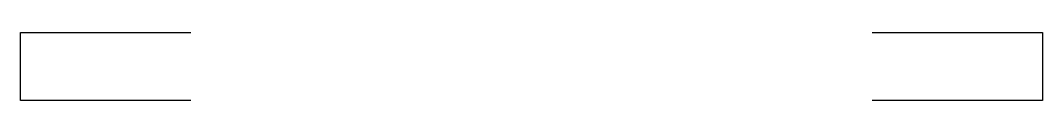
# Model space of a CAD drawing. Units: millimetres at full size, sheet at 1:100. Extents: x -21674 to 15061, y 184 to 2633.
import ezdxf

# ---------------------------------------------------------------- set-up
doc = ezdxf.new("R2010")
doc.units = ezdxf.units.MM
doc.header["$LTSCALE"] = 100
doc.layers.add('0-0', color=7, linetype='Continuous')

msp = doc.modelspace()

# ---------------------------------------------------------------- linework, layer by layer
at = {"layer": '0-0'}
for p, q in [((-21673.5, 183.7), (-21673.5, 2632.7)), ((-21673.5, 2632.7), (-15551, 2632.7)), ((8938.8, 2632.7), (15061.2, 2632.7)), ((15061.2, 2632.7), (15061.2, 183.7)), ((-15551, 183.7), (-21673.5, 183.7)), ((15061.2, 183.7), (8938.8, 183.7))]:
    msp.add_line(p, q, dxfattribs=at)

doc.saveas('drawing.dxf')
